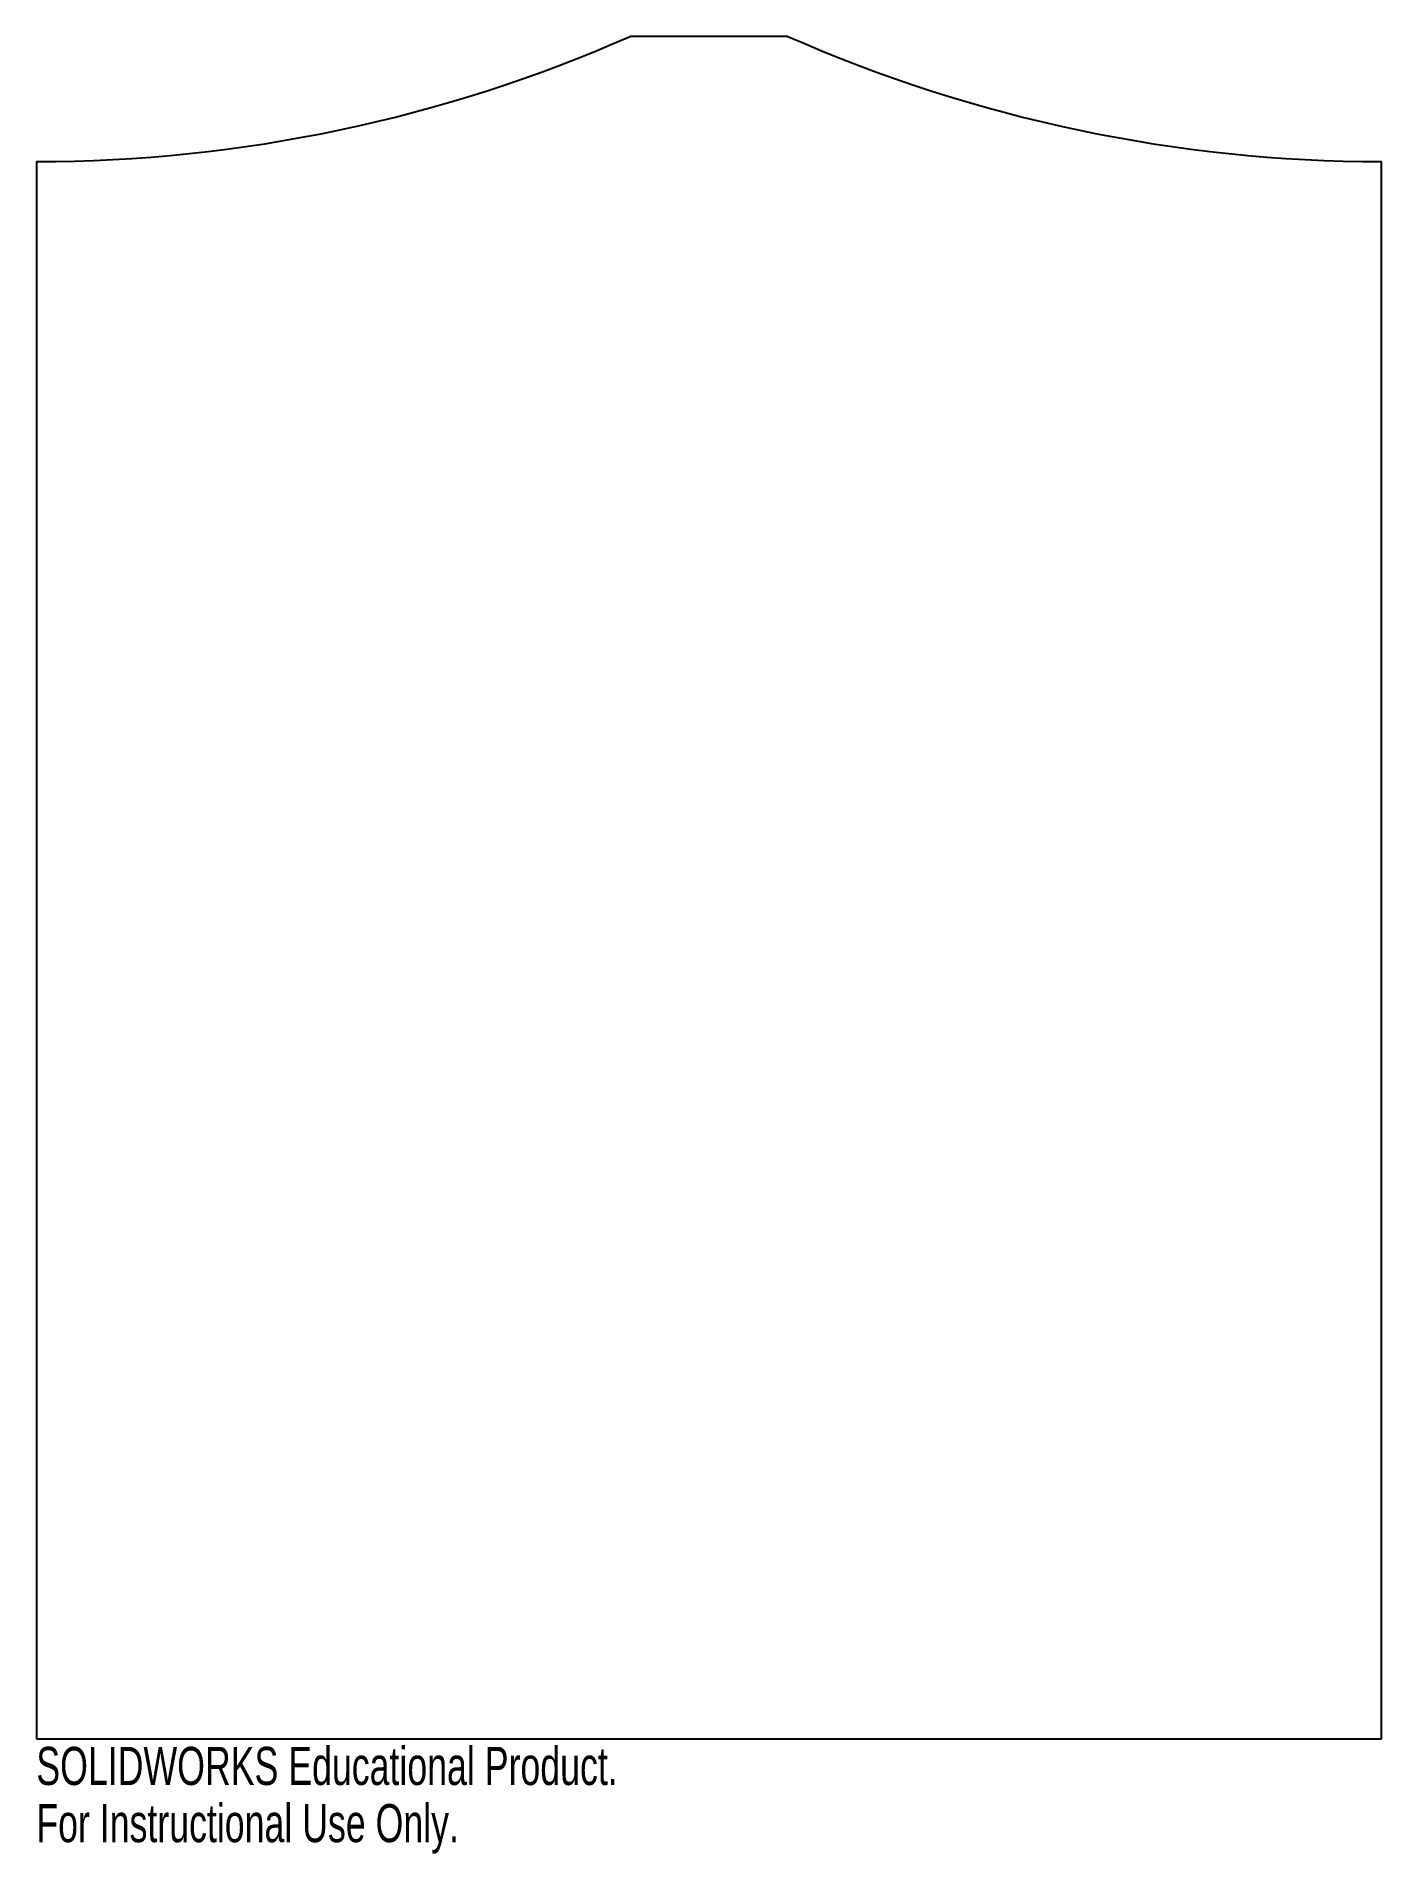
# Model space of a CAD drawing. Header units: millimetres. Extents: x -135 to 35, y -127 to 103.
import ezdxf

# ---------------------------------------------------------------- set-up
doc = ezdxf.new("R2010")
doc.units = ezdxf.units.MM
doc.styles.add('SLDTEXTSTYLE0', font='TXT', dxfattribs={"width": 0.7})

msp = doc.modelspace()

# ---------------------------------------------------------------- linework, layer by layer
at = {"color": 7, "linetype": 'Continuous', "lineweight": 25}
for p, q in [((-39.9, 103.17), (-59.9, 103.17)), ((-135.15, 87.3), (-135.15, -112.7)), ((35.35, -112.7), (35.35, 87.3)), ((-135.15, -112.7), (35.35, -112.7))]:
    msp.add_line(p, q, dxfattribs=at)
for centre, start, end in [((-135.15, 273.64), 270, 293.818), ((35.35, 273.64), 246.182, 270)]:
    msp.add_arc(centre, 186.34, start, end, dxfattribs=at)

# ---------------------------------------------------------------- texts
at = {"color": 7, "linetype": 'Continuous', "char_height": 4.8336, "attachment_point": 1, "style": 'SLDTEXTSTYLE0'}
for s, insert in [('SOLIDWORKS Educational Product.', (-135.15, -113.72)), ('For Instructional Use Only.', (-135.15, -120.97))]:
    msp.add_mtext(s, dxfattribs=dict(at, insert=insert))

doc.saveas('drawing.dxf')
